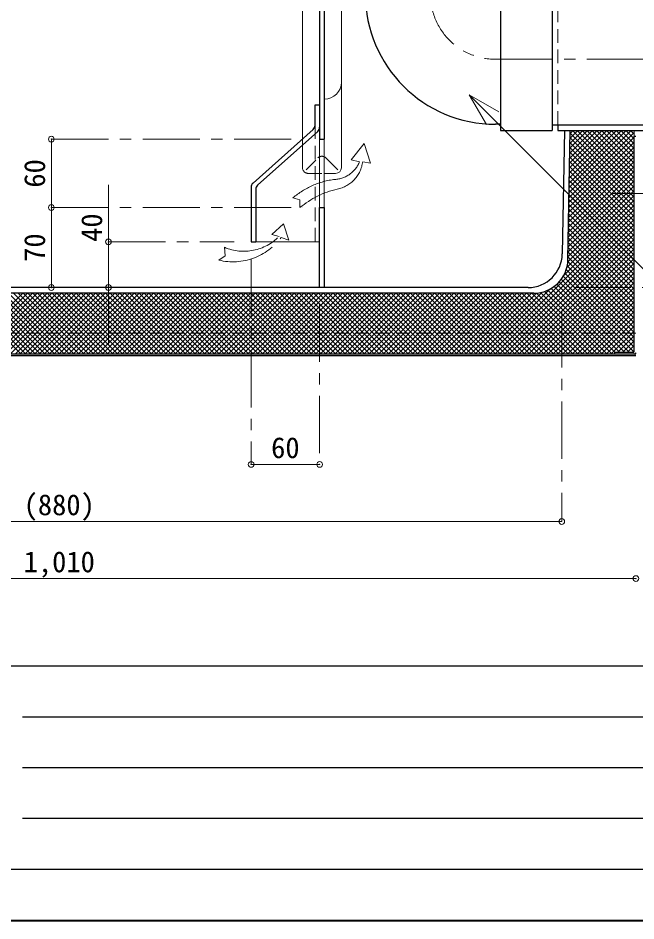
# Model space of a CAD drawing. Units: millimetres at full size, sheet at 1:10. Extents: x -2114 to 1936, y -1399 to 1411.
# Drawn here: x -1120 to -579, y -1399 to -608 of the extents above; entities that cross this region are included whole.
import ezdxf
from ezdxf.enums import TextEntityAlignment as Align

# ---------------------------------------------------------------- set-up
doc = ezdxf.new("R2010")
doc.units = ezdxf.units.MM
doc.header["$LTSCALE"] = 10
doc.header["$PDMODE"] = 32
doc.header["$PDSIZE"] = 5
for name, pattern in [('CHAIN1', [8, 5, -1, 1, -1]), ('DASHED1', [1.8, 1.2, -0.6]), ('DOUBLE_CHAIN1', [8.8, 5, -1, 0.6, -0.6, 0.6, -1])]:
    doc.linetypes.add(name, pattern=pattern)
doc.layers.add('0-0_ﾚｲﾔ1', color=4, linetype='Continuous', lineweight=9)
doc.styles.add('ＭＳ ゴシック', font='')
doc.styles.get('ＭＳ ゴシック').set_extended_font_data('MS Gothic')

msp = doc.modelspace()

# ---------------------------------------------------------------- linework, layer by layer
at = {"layer": '0-0_ﾚｲﾔ1', "color": 5, "lineweight": 25}
for p, q in [((-855.92, -245.14), (-855.92, -713.64)), ((-851.92, -250.64), (-851.92, -713.64)), ((-697.42, -581.14), (-697.42, -706.14)), ((-859.92, -683.64), (-855.92, -683.64)), ((-859.92, -701.4), (-859.92, -683.64)), ((-697.42, -700.64), (-701.92, -700.64)), ((-652.42, -701.14), (-553.42, -701.14)), ((-647.42, -701.14), (-647.42, -706.14)), ((-861.59, -705.13), (-914.25, -752.15)), ((-857.59, -706.92), (-910.25, -753.94)), ((-697.42, -706.14), (-652.42, -706.14)), ((-647.42, -706.14), (-553.42, -706.14)), ((-641.42, -706.14), (-643.39, -814.18)), ((-638.48, -819.18), (-636.42, -706.14)), ((-580.52, -899.64), (-580.52, -711.14)), ((-580.52, -711.14), (-578.92, -711.14)), ((-855.92, -713.64), (-851.92, -713.64)), ((-915.92, -755.88), (-915.92, -803.64)), ((-911.92, -757.67), (-911.92, -803.64)), ((-855.92, -843.64), (-855.92, -773.64)), ((-855.92, -773.64), (-851.92, -773.64)), ((-851.92, -773.64), (-851.92, -843.64)), ((-915.92, -803.64), (-911.92, -803.64)), ((-673.38, -843.64), (-1494.46, -843.64)), ((-668.47, -848.64), (-1499.37, -848.64)), ((-597.32, -902.04), (-597.32, -900.44)), ((-581.32, -900.44), (-597.32, -900.44)), ((-578.92, -903.64), (-1588.92, -903.64)), ((-579.72, -902.04), (-1588.12, -902.04))]:
    msp.add_line(p, q, dxfattribs=at)
at = {"layer": '0-0_ﾚｲﾔ1'}
for p, q in [((-870.92, -738.64), (-870.92, -293.64)), ((-836.92, -738.64), (-836.92, -663.64)), ((-637.49, -764.77), (-580.52, -707.8)), ((-637.41, -760.44), (-583.1, -706.14)), ((-637.33, -756.12), (-587.34, -706.14)), ((-637.25, -751.8), (-591.59, -706.14)), ((-637.17, -747.48), (-595.83, -706.14)), ((-637.09, -743.16), (-600.07, -706.14)), ((-637.02, -738.84), (-604.31, -706.14)), ((-636.94, -734.52), (-608.56, -706.14)), ((-636.86, -730.2), (-612.8, -706.14)), ((-636.78, -725.88), (-617.04, -706.14)), ((-636.7, -721.55), (-621.28, -706.14)), ((-636.62, -717.23), (-625.53, -706.14)), ((-636.54, -712.91), (-629.77, -706.14)), ((-636.47, -708.59), (-634.01, -706.14)), ((-636.46, -708.45), (-580.52, -764.4)), ((-634.54, -706.14), (-580.52, -760.15)), ((-630.3, -706.14), (-580.52, -755.91)), ((-626.05, -706.14), (-580.52, -751.67)), ((-621.81, -706.14), (-580.52, -747.42)), ((-617.57, -706.14), (-580.52, -743.18)), ((-613.32, -706.14), (-580.52, -738.94)), ((-609.08, -706.14), (-580.52, -734.7)), ((-604.84, -706.14), (-580.52, -730.45)), ((-600.6, -706.14), (-580.52, -726.21)), ((-596.35, -706.14), (-580.52, -721.97)), ((-592.11, -706.14), (-580.52, -717.73)), ((-587.87, -706.14), (-580.52, -713.48)), ((-583.63, -706.14), (-580.52, -709.24)), ((-637.64, -773.41), (-580.52, -716.29)), ((-637.57, -769.09), (-580.52, -712.04)), ((-636.61, -716.79), (-580.52, -772.88)), ((-636.54, -712.62), (-580.52, -768.64)), ((-637.8, -782.05), (-580.52, -724.77)), ((-637.72, -777.73), (-580.52, -720.53)), ((-636.77, -725.12), (-580.52, -781.37)), ((-636.69, -720.95), (-580.52, -777.12)), ((-840.13, -740.44), (-850.41, -730.08)), ((-637.96, -790.69), (-580.52, -733.26)), ((-637.88, -786.37), (-580.52, -729.01)), ((-636.92, -733.46), (-580.52, -789.85)), ((-636.84, -729.29), (-580.52, -785.61)), ((-638.12, -799.34), (-580.52, -741.74)), ((-638.04, -795.01), (-580.52, -737.5)), ((-637.07, -741.79), (-580.52, -798.34)), ((-636.99, -737.62), (-580.52, -794.09)), ((-841.92, -743.64), (-851.92, -743.64)), ((-638.27, -807.98), (-580.52, -750.23)), ((-638.19, -803.66), (-580.52, -745.98)), ((-637.22, -750.12), (-580.52, -806.82)), ((-637.14, -745.96), (-580.52, -802.58)), ((-1040.92, -753.64), (-1040.92, -893.64)), ((-638.43, -816.62), (-580.52, -758.71)), ((-638.35, -812.3), (-580.52, -754.47)), ((-637.37, -758.46), (-580.52, -815.31)), ((-637.3, -754.29), (-580.52, -811.06)), ((-639.41, -826.09), (-580.52, -767.2)), ((-638.56, -821), (-580.52, -762.96)), ((-637.52, -766.79), (-580.52, -823.79)), ((-637.45, -762.62), (-580.52, -819.55)), ((-642.2, -833.12), (-580.52, -771.44)), ((-637.68, -775.12), (-580.52, -832.28)), ((-637.6, -770.96), (-580.52, -828.03)), ((-706.87, -902.04), (-580.52, -775.68)), ((-702.63, -902.04), (-580.52, -779.93)), ((-637.75, -779.29), (-580.52, -836.52)), ((-698.39, -902.04), (-580.52, -784.17)), ((-694.15, -902.04), (-580.52, -788.41)), ((-637.9, -787.62), (-580.52, -845.01)), ((-637.83, -783.46), (-580.52, -840.76)), ((-689.9, -902.04), (-580.52, -792.65)), ((-685.66, -902.04), (-580.52, -796.9)), ((-638.05, -795.96), (-580.52, -853.49)), ((-637.98, -791.79), (-580.52, -849.25)), ((-681.42, -902.04), (-580.52, -801.14)), ((-677.18, -902.04), (-580.52, -805.38)), ((-638.21, -804.29), (-580.52, -861.98)), ((-638.13, -800.13), (-580.52, -857.73)), ((-672.93, -902.04), (-580.52, -809.62)), ((-668.69, -902.04), (-580.52, -813.87)), ((-638.36, -812.63), (-580.52, -870.46)), ((-638.28, -808.46), (-580.52, -866.22)), ((-664.45, -902.04), (-580.52, -818.11)), ((-660.21, -902.04), (-580.52, -822.35)), ((-638.56, -820.91), (-580.52, -878.95)), ((-638.43, -816.79), (-580.52, -874.7)), ((-655.96, -902.04), (-580.52, -826.59)), ((-639.97, -827.99), (-580.52, -887.43)), ((-639.08, -824.63), (-580.52, -883.19)), ((-651.72, -902.04), (-580.52, -830.84)), ((-647.48, -902.04), (-580.52, -835.08)), ((-644.29, -836.39), (-580.63, -900.05)), ((-642.61, -833.83), (-580.52, -895.92)), ((-641.16, -831.04), (-580.52, -891.67)), ((-711.12, -902.04), (-653.99, -844.91)), ((-655.98, -845.91), (-599.86, -902.04)), ((-653.2, -844.46), (-597.22, -900.44)), ((-650.64, -842.77), (-592.97, -900.44)), ((-648.31, -840.85), (-588.73, -900.44)), ((-646.19, -838.73), (-584.49, -900.44)), ((-643.24, -902.04), (-580.52, -839.32)), ((-638.99, -902.04), (-580.52, -843.57)), ((-1170.86, -848.64), (-1117.46, -902.04)), ((-1169.32, -902.04), (-1115.92, -848.64)), ((-1166.62, -848.64), (-1113.22, -902.04)), ((-1165.08, -902.04), (-1111.68, -848.64)), ((-1162.38, -848.64), (-1108.98, -902.04)), ((-1160.84, -902.04), (-1107.44, -848.64)), ((-1158.13, -848.64), (-1104.73, -902.04)), ((-1156.59, -902.04), (-1103.19, -848.64)), ((-1153.89, -848.64), (-1100.49, -902.04)), ((-1152.35, -902.04), (-1098.95, -848.64)), ((-1149.65, -848.64), (-1096.25, -902.04)), ((-1148.11, -902.04), (-1094.71, -848.64)), ((-1145.4, -848.64), (-1092, -902.04)), ((-1143.87, -902.04), (-1090.47, -848.64)), ((-1141.16, -848.64), (-1087.76, -902.04)), ((-1139.62, -902.04), (-1086.22, -848.64)), ((-1136.92, -848.64), (-1083.52, -902.04)), ((-1135.38, -902.04), (-1081.98, -848.64)), ((-1132.68, -848.64), (-1079.28, -902.04)), ((-1131.14, -902.04), (-1077.74, -848.64)), ((-1128.43, -848.64), (-1075.03, -902.04)), ((-1126.9, -902.04), (-1073.5, -848.64)), ((-1124.19, -848.64), (-1070.79, -902.04)), ((-1122.65, -902.04), (-1069.25, -848.64)), ((-1119.95, -848.64), (-1066.55, -902.04)), ((-1118.41, -902.04), (-1065.01, -848.64)), ((-1115.71, -848.64), (-1062.31, -902.04)), ((-1114.17, -902.04), (-1060.77, -848.64)), ((-1111.46, -848.64), (-1058.06, -902.04)), ((-1109.93, -902.04), (-1056.53, -848.64)), ((-1107.22, -848.64), (-1053.82, -902.04)), ((-1105.68, -902.04), (-1052.28, -848.64)), ((-1102.98, -848.64), (-1049.58, -902.04)), ((-1101.44, -902.04), (-1048.04, -848.64)), ((-1098.74, -848.64), (-1045.34, -902.04)), ((-1097.2, -902.04), (-1043.8, -848.64)), ((-1094.49, -848.64), (-1041.09, -902.04)), ((-1092.96, -902.04), (-1039.56, -848.64)), ((-1090.25, -848.64), (-1036.85, -902.04)), ((-1088.71, -902.04), (-1035.31, -848.64)), ((-1086.01, -848.64), (-1032.61, -902.04)), ((-1084.47, -902.04), (-1031.07, -848.64)), ((-1081.77, -848.64), (-1028.37, -902.04)), ((-1080.23, -902.04), (-1026.83, -848.64)), ((-1077.52, -848.64), (-1024.12, -902.04)), ((-1075.98, -902.04), (-1022.58, -848.64)), ((-1073.28, -848.64), (-1019.88, -902.04)), ((-1071.74, -902.04), (-1018.34, -848.64)), ((-1069.04, -848.64), (-1015.64, -902.04)), ((-1067.5, -902.04), (-1014.1, -848.64)), ((-1064.79, -848.64), (-1011.39, -902.04)), ((-1063.26, -902.04), (-1009.86, -848.64)), ((-1060.55, -848.64), (-1007.15, -902.04)), ((-1059.01, -902.04), (-1005.61, -848.64)), ((-1056.31, -848.64), (-1002.91, -902.04)), ((-1054.77, -902.04), (-1001.37, -848.64)), ((-1052.07, -848.64), (-998.67, -902.04)), ((-1050.53, -902.04), (-997.13, -848.64)), ((-1047.82, -848.64), (-994.42, -902.04)), ((-1046.29, -902.04), (-992.89, -848.64)), ((-1043.58, -848.64), (-990.18, -902.04)), ((-1042.04, -902.04), (-988.64, -848.64)), ((-1039.34, -848.64), (-985.94, -902.04)), ((-1037.8, -902.04), (-984.4, -848.64)), ((-1035.1, -848.64), (-981.7, -902.04)), ((-1033.56, -902.04), (-980.16, -848.64)), ((-1030.85, -848.64), (-977.45, -902.04)), ((-1029.32, -902.04), (-975.92, -848.64)), ((-1026.61, -848.64), (-973.21, -902.04)), ((-1025.07, -902.04), (-971.67, -848.64)), ((-1022.37, -848.64), (-968.97, -902.04)), ((-1020.83, -902.04), (-967.43, -848.64)), ((-1018.13, -848.64), (-964.73, -902.04)), ((-1016.59, -902.04), (-963.19, -848.64)), ((-1013.88, -848.64), (-960.48, -902.04)), ((-1012.35, -902.04), (-958.95, -848.64)), ((-1009.64, -848.64), (-956.24, -902.04)), ((-1008.1, -902.04), (-954.7, -848.64)), ((-1005.4, -848.64), (-952, -902.04)), ((-1003.86, -902.04), (-950.46, -848.64)), ((-1001.15, -848.64), (-947.75, -902.04)), ((-999.62, -902.04), (-946.22, -848.64)), ((-996.91, -848.64), (-943.51, -902.04)), ((-995.37, -902.04), (-941.97, -848.64)), ((-992.67, -848.64), (-939.27, -902.04)), ((-991.13, -902.04), (-937.73, -848.64)), ((-988.43, -848.64), (-935.03, -902.04)), ((-986.89, -902.04), (-933.49, -848.64)), ((-984.18, -848.64), (-930.78, -902.04)), ((-982.65, -902.04), (-929.25, -848.64)), ((-979.94, -848.64), (-926.54, -902.04)), ((-978.4, -902.04), (-925, -848.64)), ((-975.7, -848.64), (-922.3, -902.04)), ((-974.16, -902.04), (-920.76, -848.64)), ((-971.46, -848.64), (-918.06, -902.04)), ((-969.92, -902.04), (-916.52, -848.64)), ((-967.21, -848.64), (-913.81, -902.04)), ((-965.68, -902.04), (-912.28, -848.64)), ((-962.97, -848.64), (-909.57, -902.04)), ((-961.43, -902.04), (-908.03, -848.64)), ((-958.73, -848.64), (-905.33, -902.04)), ((-957.19, -902.04), (-903.79, -848.64)), ((-954.49, -848.64), (-901.09, -902.04)), ((-952.95, -902.04), (-899.55, -848.64)), ((-950.24, -848.64), (-896.84, -902.04)), ((-948.71, -902.04), (-895.31, -848.64)), ((-946, -848.64), (-892.6, -902.04)), ((-944.46, -902.04), (-891.06, -848.64)), ((-941.76, -848.64), (-888.36, -902.04)), ((-940.22, -902.04), (-886.82, -848.64)), ((-937.52, -848.64), (-884.12, -902.04)), ((-935.98, -902.04), (-882.58, -848.64)), ((-933.27, -848.64), (-879.87, -902.04)), ((-931.73, -902.04), (-878.33, -848.64)), ((-929.03, -848.64), (-875.63, -902.04)), ((-927.49, -902.04), (-874.09, -848.64)), ((-924.79, -848.64), (-871.39, -902.04)), ((-923.25, -902.04), (-869.85, -848.64)), ((-920.54, -848.64), (-867.14, -902.04)), ((-919.01, -902.04), (-865.61, -848.64)), ((-916.3, -848.64), (-862.9, -902.04)), ((-914.76, -902.04), (-861.36, -848.64)), ((-912.06, -848.64), (-858.66, -902.04)), ((-910.52, -902.04), (-857.12, -848.64)), ((-907.82, -848.64), (-854.42, -902.04)), ((-906.28, -902.04), (-852.88, -848.64)), ((-903.57, -848.64), (-850.17, -902.04)), ((-902.04, -902.04), (-848.64, -848.64)), ((-899.33, -848.64), (-845.93, -902.04)), ((-897.79, -902.04), (-844.39, -848.64)), ((-895.09, -848.64), (-841.69, -902.04)), ((-893.55, -902.04), (-840.15, -848.64)), ((-890.85, -848.64), (-837.45, -902.04)), ((-889.31, -902.04), (-835.91, -848.64)), ((-886.6, -848.64), (-833.2, -902.04)), ((-885.07, -902.04), (-831.67, -848.64)), ((-882.36, -848.64), (-828.96, -902.04)), ((-880.82, -902.04), (-827.42, -848.64)), ((-878.12, -848.64), (-824.72, -902.04)), ((-876.58, -902.04), (-823.18, -848.64)), ((-873.88, -848.64), (-820.48, -902.04)), ((-872.34, -902.04), (-818.94, -848.64)), ((-869.63, -848.64), (-816.23, -902.04)), ((-868.1, -902.04), (-814.7, -848.64)), ((-865.39, -848.64), (-811.99, -902.04)), ((-863.85, -902.04), (-810.45, -848.64)), ((-861.15, -848.64), (-807.75, -902.04)), ((-859.61, -902.04), (-806.21, -848.64)), ((-856.91, -848.64), (-803.51, -902.04)), ((-855.37, -902.04), (-801.97, -848.64)), ((-852.66, -848.64), (-799.26, -902.04)), ((-851.12, -902.04), (-797.72, -848.64)), ((-848.42, -848.64), (-795.02, -902.04)), ((-846.88, -902.04), (-793.48, -848.64)), ((-844.18, -848.64), (-790.78, -902.04)), ((-842.64, -902.04), (-789.24, -848.64)), ((-839.93, -848.64), (-786.53, -902.04)), ((-838.4, -902.04), (-785, -848.64)), ((-835.69, -848.64), (-782.29, -902.04)), ((-834.15, -902.04), (-780.75, -848.64)), ((-831.45, -848.64), (-778.05, -902.04)), ((-829.91, -902.04), (-776.51, -848.64)), ((-827.21, -848.64), (-773.81, -902.04)), ((-825.67, -902.04), (-772.27, -848.64)), ((-822.96, -848.64), (-769.56, -902.04)), ((-821.43, -902.04), (-768.03, -848.64)), ((-818.72, -848.64), (-765.32, -902.04)), ((-817.18, -902.04), (-763.78, -848.64)), ((-814.48, -848.64), (-761.08, -902.04)), ((-812.94, -902.04), (-759.54, -848.64)), ((-810.24, -848.64), (-756.84, -902.04)), ((-808.7, -902.04), (-755.3, -848.64)), ((-805.99, -848.64), (-752.59, -902.04)), ((-804.46, -902.04), (-751.06, -848.64)), ((-801.75, -848.64), (-748.35, -902.04)), ((-800.21, -902.04), (-746.81, -848.64)), ((-797.51, -848.64), (-744.11, -902.04)), ((-795.97, -902.04), (-742.57, -848.64)), ((-793.27, -848.64), (-739.87, -902.04)), ((-791.73, -902.04), (-738.33, -848.64)), ((-789.02, -848.64), (-735.62, -902.04)), ((-787.49, -902.04), (-734.09, -848.64)), ((-784.78, -848.64), (-731.38, -902.04)), ((-783.24, -902.04), (-729.84, -848.64)), ((-780.54, -848.64), (-727.14, -902.04)), ((-779, -902.04), (-725.6, -848.64)), ((-776.3, -848.64), (-722.9, -902.04)), ((-774.76, -902.04), (-721.36, -848.64)), ((-772.05, -848.64), (-718.65, -902.04)), ((-770.51, -902.04), (-717.11, -848.64)), ((-767.81, -848.64), (-714.41, -902.04)), ((-766.27, -902.04), (-712.87, -848.64)), ((-763.57, -848.64), (-710.17, -902.04)), ((-762.03, -902.04), (-708.63, -848.64)), ((-759.32, -848.64), (-705.92, -902.04)), ((-757.79, -902.04), (-704.39, -848.64)), ((-755.08, -848.64), (-701.68, -902.04)), ((-753.54, -902.04), (-700.14, -848.64)), ((-750.84, -848.64), (-697.44, -902.04)), ((-749.3, -902.04), (-695.9, -848.64)), ((-746.6, -848.64), (-693.2, -902.04)), ((-745.06, -902.04), (-691.66, -848.64)), ((-742.35, -848.64), (-688.95, -902.04)), ((-740.82, -902.04), (-687.42, -848.64)), ((-738.11, -848.64), (-684.71, -902.04)), ((-736.57, -902.04), (-683.17, -848.64)), ((-733.87, -848.64), (-680.47, -902.04)), ((-732.33, -902.04), (-678.93, -848.64)), ((-729.63, -848.64), (-676.23, -902.04)), ((-728.09, -902.04), (-674.69, -848.64)), ((-725.38, -848.64), (-671.98, -902.04)), ((-723.85, -902.04), (-670.45, -848.64)), ((-721.14, -848.64), (-667.74, -902.04)), ((-719.6, -902.04), (-666.11, -848.54)), ((-716.9, -848.64), (-663.5, -902.04)), ((-715.36, -902.04), (-661.02, -847.7)), ((-712.66, -848.64), (-659.26, -902.04)), ((-708.41, -848.64), (-655.01, -902.04)), ((-704.17, -848.64), (-650.77, -902.04)), ((-699.93, -848.64), (-646.53, -902.04)), ((-695.68, -848.64), (-642.28, -902.04)), ((-691.44, -848.64), (-638.04, -902.04)), ((-687.2, -848.64), (-633.8, -902.04)), ((-682.96, -848.64), (-629.56, -902.04)), ((-678.71, -848.64), (-625.31, -902.04)), ((-674.47, -848.64), (-621.07, -902.04)), ((-670.23, -848.64), (-616.83, -902.04)), ((-666.08, -848.54), (-612.59, -902.04)), ((-662.37, -848.01), (-608.34, -902.04)), ((-659.03, -847.11), (-604.1, -902.04)), ((-634.75, -902.04), (-580.52, -847.81)), ((-630.51, -902.04), (-580.52, -852.05)), ((-626.26, -902.04), (-580.52, -856.29)), ((-622.02, -902.04), (-580.52, -860.54)), ((-617.78, -902.04), (-580.52, -864.78)), ((-613.54, -902.04), (-580.52, -869.02)), ((-609.29, -902.04), (-580.52, -873.26)), ((-605.05, -902.04), (-580.52, -877.51)), ((-600.81, -902.04), (-580.52, -881.75)), ((-594.97, -900.44), (-580.52, -885.99)), ((-590.72, -900.44), (-580.52, -890.23)), ((-586.48, -900.44), (-580.52, -894.48)), ((-582.24, -900.44), (-580.52, -898.72)), ((-855.92, -998.64), (-915.92, -998.64)), ((-1523.92, -1048.64), (-643.92, -1048.64)), ((-578.92, -1098.64), (-1588.92, -1098.64))]:
    msp.add_line(p, q, dxfattribs=at)
at = {"layer": '0-0_ﾚｲﾔ1', "color": 7, "lineweight": 18}
for p, q in [((-836.92, -663.64), (-836.92, -563.64)), ((-724.94, -674.8), (-709.94, -700.78)), ((-724.94, -674.8), (-698.96, -689.8)), ((-580.52, -711.14), (-580.52, -706.14)), ((-855.92, -773.64), (-855.92, -713.64)), ((-851.92, -713.64), (-851.92, -773.64)), ((-911.92, -803.64), (-855.92, -803.64))]:
    msp.add_line(p, q, dxfattribs=at)
at = {"layer": '0-0_ﾚｲﾔ1', "linetype": 'DASHED1'}
for p, q in [((-647.42, -701.14), (-647.42, -586.14)), ((-859.92, -701.4), (-859.92, -803.64)), ((-870.92, -738.64), (-870.92, -713.46)), ((-867.71, -740.44), (-857.43, -730.08)), ((-865.92, -743.64), (-851.92, -743.64)), ((-578.92, -883.64), (-1588.92, -883.64))]:
    msp.add_line(p, q, dxfattribs=at)
at = {"layer": '0-0_ﾚｲﾔ1', "linetype": 'CHAIN1'}
for p, q in [((-701.92, -643.64), (263.08, -643.64)), ((-1090.92, -713.64), (-870.92, -713.64)), ((-600.52, -761.14), (-557.32, -761.14)), ((-1090.92, -773.64), (-870.92, -773.64)), ((-1040.92, -803.64), (-930.92, -803.64)), ((-915.92, -818.64), (-915.92, -998.64)), ((-633.38, -843.64), (363.08, -843.64)), ((-855.92, -858.64), (-855.92, -998.64)), ((-643.92, -863.64), (-643.92, -1048.64))]:
    msp.add_line(p, q, dxfattribs=at)
at = {"layer": '0-0_ﾚｲﾔ1', "linetype": 'DOUBLE_CHAIN1'}
for p, q in [((-828.46, -731.71), (-816.99, -717.6)), ((-820.97, -733.38), (-828.46, -731.71)), ((-879.28, -765.09), (-873.17, -766.71)), ((-873.14, -773.61), (-873.17, -766.71)), ((-897.75, -797.07), (-887.6, -787.8)), ((-891.49, -798.87), (-897.75, -797.07)), ((-939.22, -808.42), (-938.78, -815.81)), ((-944.17, -819.67), (-938.78, -815.81))]:
    msp.add_line(p, q, dxfattribs=at)
at = {"layer": '0-0_ﾚｲﾔ1', "color": 6, "lineweight": 25}
for p, q in [((-2068.92, -1175.06), (1891.08, -1175.06)), ((-1116.06, -1219.71), (-187.49, -1219.71)), ((-187.49, -1264.35), (-1116.06, -1264.35)), ((-187.49, -1308.99), (-1116.06, -1308.99)), ((1891.08, -1353.64), (-2068.92, -1353.64))]:
    msp.add_line(p, q, dxfattribs=at)
at = {"layer": '0-0_ﾚｲﾔ1', "color": 1, "lineweight": 40}
msp.add_line((1936.08, -1398.64), (-2113.92, -1398.64), dxfattribs=at)
at = {"layer": '0-0_ﾚｲﾔ1', "color": 5, "lineweight": 25}
msp.add_lwpolyline([(-697.42, -581.14), (-652.42, -581.14), (-652.42, -706.14)], dxfattribs=at)
at = {"layer": '0-0_ﾚｲﾔ1', "color": 7, "lineweight": 18}
msp.add_lwpolyline([(-724.94, -674.8), (-433.28, -966.46), (-370.72, -966.46)], dxfattribs=at)
at = {"layer": '0-0_ﾚｲﾔ1'}
msp.add_lwpolyline([(-1090.92, -713.64), (-1090.92, -773.64), (-1090.92, -843.64)], dxfattribs=at)
at = {"layer": '0-0_ﾚｲﾔ1', "linetype": 'DOUBLE_CHAIN1'}
for points in [[(-818.25, -733.38), (-811.41, -734.66), (-816.99, -717.6)], [(-889.61, -799.72), (-883.05, -802.07), (-887.6, -787.8)]]:
    msp.add_lwpolyline(points, dxfattribs=at)
at = {"layer": '0-0_ﾚｲﾔ1', "color": 5, "lineweight": 25}
for centre, radius, start, end in [((-701.92, -586.64), 114, 180, 270), ((-864.92, -701.4), 5, 311.7603, 360), ((-860.92, -703.19), 5, 311.7603, 360), ((-910.92, -755.88), 5, 131.7603, 180), ((-906.92, -757.67), 5, 131.7603, 180), ((-673.38, -813.64), 30, 270, 358.95837), ((-668.47, -818.64), 30, 270, 358.95837), ((-581.32, -899.64), 0.8, 270, 0), ((-580.52, -900.44), 1.6, 270, 0), ((-579.72, -901.24), 0.8, 270, 0)]:
    msp.add_arc(centre, radius, start, end, dxfattribs=at)
at = {"layer": '0-0_ﾚｲﾔ1', "linetype": 'CHAIN1'}
msp.add_arc((-701.92, -586.64), 57, 180, 270, dxfattribs=at)
at = {"layer": '0-0_ﾚｲﾔ1', "color": 7, "lineweight": 18}
msp.add_arc((-851.92, -663.64), 15, 270, 0, dxfattribs=at)
at = {"layer": '0-0_ﾚｲﾔ1', "linetype": 'DASHED1'}
for centre, start, end in [((-853.92, -733.64), 66.42182, 134.58732), ((-865.92, -738.64), 180, 270)]:
    msp.add_arc(centre, 5, start, end, dxfattribs=at)
at = {"layer": '0-0_ﾚｲﾔ1'}
for centre, start, end in [((-853.92, -733.64), 45.41268, 66.42182), ((-841.92, -738.64), 270, 0)]:
    msp.add_arc(centre, 5, start, end, dxfattribs=at)
at = {"layer": '0-0_ﾚｲﾔ1', "linetype": 'DOUBLE_CHAIN1'}
for centre, radius, start, end in [((-843.97, -724.25), 24.74, 273.22325, 338.34333), ((-845.92, -730.04), 27.88, 281.20625, 353.12302), ((-834.76, -816.52), 68.02, 96.59629, 130.87496), ((-822.28, -834.98), 79.7, 103.21854, 129.65421), ((-922.32, -768.81), 43.07, 246.89504, 315.72483), ((-931.87, -768.73), 52.41, 256.4286, 323.73875)]:
    msp.add_arc(centre, radius, start, end, dxfattribs=at)
at = {"layer": '0-0_ﾚｲﾔ1', "color": 1}
for p in [(-1090.92, -713.64), (-1090.92, -773.64), (-1040.92, -803.64), (-1090.92, -843.64), (-1040.92, -843.64), (-915.92, -998.64), (-855.92, -998.64), (-643.92, -1048.64), (-578.92, -1098.64)]:
    msp.add_point(p, dxfattribs=at)

# ---------------------------------------------------------------- texts
at = {"layer": '0-0_ﾚｲﾔ1', "color": 7, "style": 'ＭＳ ゴシック'}
for s, p in [('60', (-1090.92, -756.14)), ('40', (-1040.92, -803.64)), ('70', (-1090.92, -821.14))]:
    msp.add_text(s, height=18.33, rotation=90, dxfattribs=at).set_placement(p, align=Align.BOTTOM_LEFT)
for s, p in [('60', (-898.42, -998.64)), ('(880)', (-1115.17, -1048.64)), ('1,010', (-1115.17, -1098.64))]:
    msp.add_text(s, height=18.33, dxfattribs=at).set_placement(p, align=Align.BOTTOM_LEFT)

doc.saveas('drawing.dxf')
